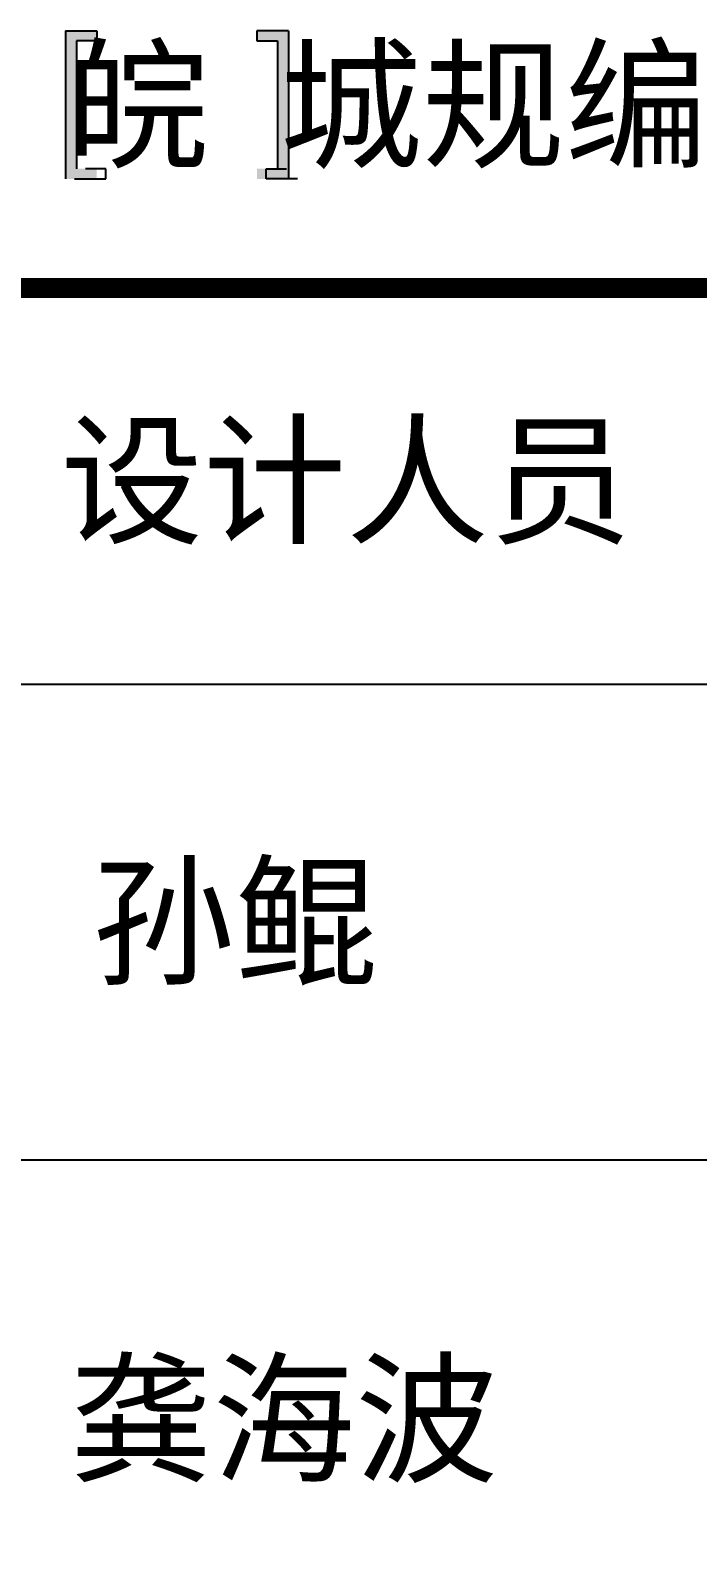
# Model space of a CAD drawing. Extents: x 19118 to 566552, y -1188739 to 92943.
# Drawn here: x 157133 to 158808, y 23653 to 27507 of the extents above; entities that cross this region are included whole.
import ezdxf

# ---------------------------------------------------------------- set-up
doc = ezdxf.new("R2010")
doc.units = 0
doc.header["$LTSCALE"] = 1000
doc.header["$MEASUREMENT"] = 0
doc.layers.add('图框', color=4, linetype='CONTINUOUS')
doc.styles.add('STYLE-黑体', font='simhei.ttf')
doc.styles.add('黑体', font='simhei.ttf', dxfattribs={"width": 0.6, "height": 4.3})

msp = doc.modelspace()

# ---------------------------------------------------------------- hatches: boundary and pattern name
at = {"layer": '图框'}
for points in [[(157248.14, 27480.96), (157299.43, 27480.96), (157299.43, 27506.58), (157275.76, 27506.58), (157220.53, 27506.58), (157220.53, 27134.2), (157275.76, 27134.2), (157299.43, 27134.2), (157299.43, 27159.82), (157248.14, 27159.82)], [(157753.16, 27159.82), (157701.87, 27159.82), (157701.87, 27134.2), (157725.54, 27134.2), (157780.77, 27134.2), (157780.77, 27506.58), (157725.54, 27506.58), (157701.87, 27506.58), (157701.87, 27480.96), (157753.16, 27480.96)]]:
    msp.add_hatch(color=4, dxfattribs=at).paths.add_polyline_path(points)

# ---------------------------------------------------------------- linework, layer by layer
at = {"layer": '图框', "color": 4}
for p, q in [((157220.53, 27506.58), (157275.76, 27506.58)), ((157220.53, 27506.58), (157220.53, 27134.2)), ((157299.43, 27480.96), (157248.14, 27480.96)), ((157248.14, 27480.96), (157248.14, 27159.82)), ((157275.76, 27506.58), (157299.43, 27506.58)), ((157299.43, 27506.58), (157299.43, 27480.96)), ((157725.54, 27506.58), (157701.87, 27506.58)), ((157701.87, 27506.58), (157701.87, 27480.96)), ((157701.87, 27480.96), (157753.16, 27480.96)), ((157780.77, 27506.58), (157725.54, 27506.58)), ((157753.16, 27480.96), (157753.16, 27159.82)), ((157780.77, 27506.58), (157780.77, 27134.2)), ((157243.5, 27134.2), (157298.73, 27134.2)), ((157322.41, 27159.82), (157271.12, 27159.82)), ((157298.73, 27134.2), (157322.41, 27134.2)), ((157322.41, 27134.2), (157322.41, 27159.82)), ((157724.84, 27134.2), (157724.84, 27159.82)), ((157724.84, 27159.82), (157776.13, 27159.82)), ((157748.51, 27134.2), (157724.84, 27134.2)), ((157803.74, 27134.2), (157748.51, 27134.2))]:
    msp.add_line(p, q, dxfattribs=at)
at = {"layer": '图框', "color": 0}
for p, q in [((154902.42, 25864.21), (160911.65, 25864.21)), ((154902.42, 25864.21), (160911.65, 25864.21)), ((154902.42, 24669.01), (160911.65, 24669.01))]:
    msp.add_line(p, q, dxfattribs=at)
at = {"layer": '图框', "color": 0, "const_width": 50}
msp.add_lwpolyline([(154902.42, 26860.21), (160911.65, 26860.21), (160911.65, 16701.01), (154902.42, 16701.01)], close=True, dxfattribs=at)

# ---------------------------------------------------------------- texts
at = {"layer": '图框', "color": 4}
for s, style, p in [('证书编号：皖 城规编(162037)', '黑体', (155427.39, 27188.66)), ('孙鲲', 'STYLE-黑体', (157287.58, 25136.54)), ('龚海波', 'STYLE-黑体', (157231.32, 23886.71))]:
    msp.add_text(s, height=262.944, dxfattribs=dict(at, style=style)).set_placement(p)
at = {"layer": '图框', "color": 0, "style": 'STYLE-黑体'}
msp.add_text('设计人员', height=262.944, dxfattribs=at).set_placement((157208.22, 26245.04))

doc.saveas('drawing.dxf')
